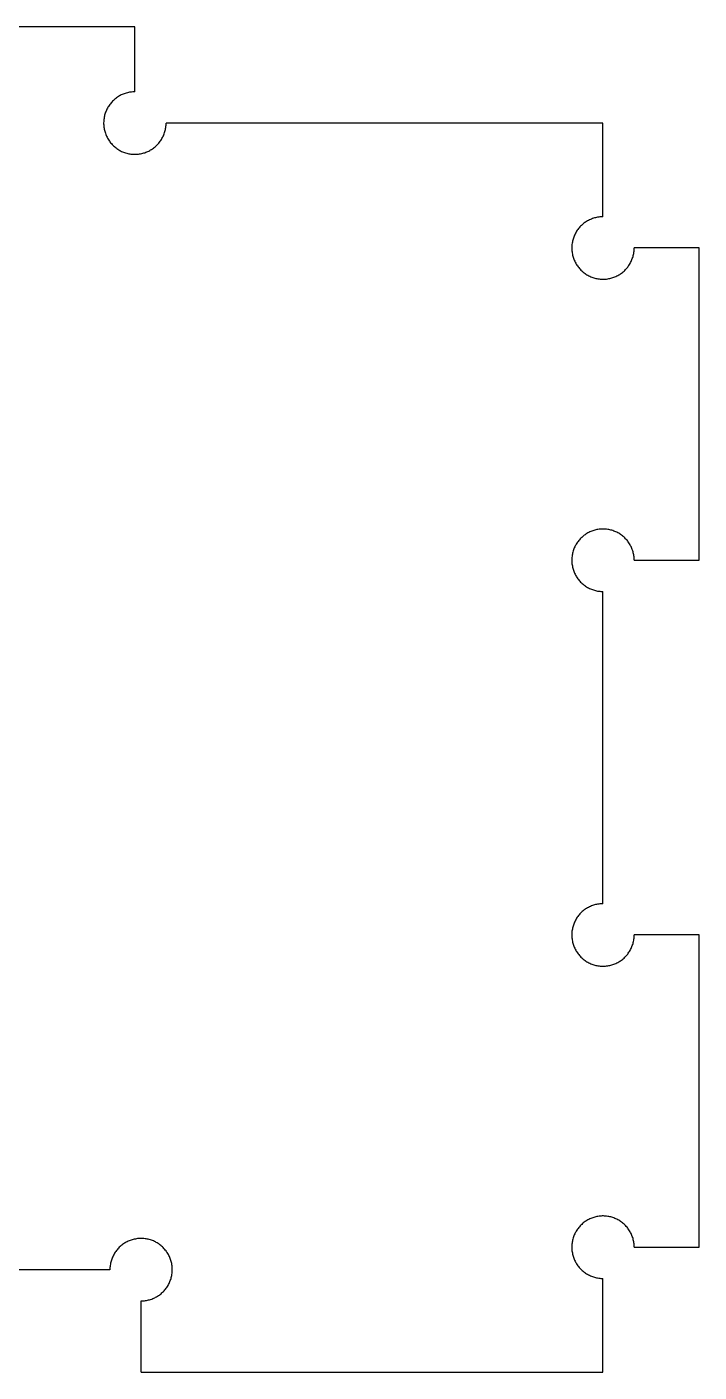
# Model space of a CAD drawing. Header units: millimetres. Extents: x -10 to 11.5, y -10 to 11.5.
# Drawn here: x 0.77 to 11.54, y -10 to 11.54 of the extents above; entities that cross this region are included whole.
import ezdxf

# ---------------------------------------------------------------- set-up
doc = ezdxf.new("R2010")
doc.units = ezdxf.units.MM
doc.layers.add('Default', color=18, linetype='Continuous', true_color=0x000000)

msp = doc.modelspace()

# ---------------------------------------------------------------- linework, layer by layer
at = {"layer": 'Default'}
for p, q in [((2.5, 11.54), (-2.5, 11.54)), ((2.5, 10.5), (2.5, 11.54)), ((2.142, 10.349), (2.13, 10.337)), ((2.155, 10.362), (2.142, 10.349)), ((2.167, 10.373), (2.155, 10.362)), ((2.181, 10.385), (2.167, 10.373)), ((2.194, 10.396), (2.181, 10.385)), ((2.208, 10.406), (2.194, 10.396)), ((2.222, 10.416), (2.208, 10.406)), ((2.237, 10.425), (2.222, 10.416)), ((2.252, 10.434), (2.237, 10.425)), ((2.267, 10.442), (2.252, 10.434)), ((2.282, 10.45), (2.267, 10.442)), ((2.298, 10.457), (2.282, 10.45)), ((2.314, 10.464), (2.298, 10.457)), ((2.33, 10.47), (2.314, 10.464)), ((2.347, 10.476), (2.33, 10.47)), ((2.363, 10.481), (2.347, 10.476)), ((2.38, 10.485), (2.363, 10.481)), ((2.397, 10.489), (2.38, 10.485)), ((2.414, 10.493), (2.397, 10.489)), ((2.431, 10.495), (2.414, 10.493)), ((2.448, 10.497), (2.431, 10.495)), ((2.465, 10.499), (2.448, 10.497)), ((2.483, 10.5), (2.465, 10.499)), ((2.5, 10.5), (2.483, 10.5)), ((2.016, 10.126), (2.012, 10.109)), ((2.021, 10.142), (2.016, 10.126)), ((2.026, 10.159), (2.021, 10.142)), ((2.032, 10.175), (2.026, 10.159)), ((2.038, 10.191), (2.032, 10.175)), ((2.045, 10.207), (2.038, 10.191)), ((2.052, 10.223), (2.045, 10.207)), ((2.06, 10.238), (2.052, 10.223)), ((2.069, 10.253), (2.06, 10.238)), ((2.078, 10.268), (2.069, 10.253)), ((2.088, 10.283), (2.078, 10.268)), ((2.098, 10.297), (2.088, 10.283)), ((2.108, 10.31), (2.098, 10.297)), ((2.119, 10.324), (2.108, 10.31)), ((2.13, 10.337), (2.119, 10.324)), ((2.001, 10.023), (2, 10.006)), ((2, 10.006), (2, 9.988)), ((2, 9.988), (2.001, 9.971)), ((2.002, 10.04), (2.001, 10.023)), ((2.001, 9.971), (2.002, 9.954)), ((2.003, 10.058), (2.002, 10.04)), ((2.002, 9.954), (2.004, 9.937)), ((2.006, 10.075), (2.003, 10.058)), ((2.004, 9.937), (2.007, 9.92)), ((2.009, 10.092), (2.006, 10.075)), ((2.007, 9.92), (2.01, 9.902)), ((2.012, 10.109), (2.009, 10.092)), ((2.989, 9.897), (2.993, 9.914)), ((2.993, 9.914), (2.995, 9.931)), ((2.995, 9.931), (2.997, 9.948)), ((2.997, 9.948), (2.999, 9.965)), ((2.999, 9.965), (3, 9.983)), ((10, 10), (3, 10)), ((3, 9.983), (3, 10)), ((10, 8.5), (10, 10)), ((2.01, 9.902), (2.013, 9.886)), ((2.013, 9.886), (2.018, 9.869)), ((2.018, 9.869), (2.022, 9.852)), ((2.022, 9.852), (2.028, 9.836)), ((2.028, 9.836), (2.034, 9.819)), ((2.034, 9.819), (2.04, 9.803)), ((2.04, 9.803), (2.047, 9.788)), ((2.047, 9.788), (2.055, 9.772)), ((2.055, 9.772), (2.063, 9.757)), ((2.063, 9.757), (2.072, 9.742)), ((2.072, 9.742), (2.081, 9.727)), ((2.081, 9.727), (2.091, 9.713)), ((2.091, 9.713), (2.101, 9.699)), ((2.101, 9.699), (2.112, 9.685)), ((2.885, 9.681), (2.896, 9.694)), ((2.896, 9.694), (2.906, 9.708)), ((2.906, 9.708), (2.916, 9.722)), ((2.916, 9.722), (2.925, 9.737)), ((2.925, 9.737), (2.934, 9.752)), ((2.934, 9.752), (2.942, 9.767)), ((2.942, 9.767), (2.95, 9.782)), ((2.95, 9.782), (2.957, 9.798)), ((2.957, 9.798), (2.964, 9.814)), ((2.964, 9.814), (2.97, 9.83)), ((2.97, 9.83), (2.976, 9.847)), ((2.976, 9.847), (2.981, 9.863)), ((2.981, 9.863), (2.985, 9.88)), ((2.985, 9.88), (2.989, 9.897)), ((2.112, 9.685), (2.123, 9.672)), ((2.123, 9.672), (2.134, 9.659)), ((2.134, 9.659), (2.146, 9.646)), ((2.146, 9.646), (2.159, 9.634)), ((2.159, 9.634), (2.172, 9.623)), ((2.172, 9.623), (2.185, 9.612)), ((2.185, 9.612), (2.199, 9.601)), ((2.199, 9.601), (2.213, 9.591)), ((2.213, 9.591), (2.227, 9.581)), ((2.227, 9.581), (2.242, 9.572)), ((2.242, 9.572), (2.257, 9.563)), ((2.257, 9.563), (2.272, 9.555)), ((2.272, 9.555), (2.288, 9.547)), ((2.288, 9.547), (2.303, 9.54)), ((2.303, 9.54), (2.319, 9.534)), ((2.319, 9.534), (2.336, 9.528)), ((2.336, 9.528), (2.352, 9.522)), ((2.352, 9.522), (2.369, 9.518)), ((2.369, 9.518), (2.386, 9.513)), ((2.386, 9.513), (2.402, 9.51)), ((2.402, 9.51), (2.42, 9.507)), ((2.42, 9.507), (2.437, 9.504)), ((2.437, 9.504), (2.454, 9.502)), ((2.454, 9.502), (2.471, 9.501)), ((2.471, 9.501), (2.488, 9.5)), ((2.488, 9.5), (2.506, 9.5)), ((2.506, 9.5), (2.523, 9.501)), ((2.523, 9.501), (2.54, 9.502)), ((2.54, 9.502), (2.558, 9.503)), ((2.558, 9.503), (2.575, 9.506)), ((2.575, 9.506), (2.592, 9.509)), ((2.592, 9.509), (2.609, 9.512)), ((2.609, 9.512), (2.626, 9.516)), ((2.626, 9.516), (2.642, 9.521)), ((2.642, 9.521), (2.659, 9.526)), ((2.659, 9.526), (2.675, 9.532)), ((2.675, 9.532), (2.691, 9.538)), ((2.691, 9.538), (2.707, 9.545)), ((2.707, 9.545), (2.723, 9.552)), ((2.723, 9.552), (2.738, 9.56)), ((2.738, 9.56), (2.753, 9.569)), ((2.753, 9.569), (2.768, 9.578)), ((2.768, 9.578), (2.783, 9.588)), ((2.783, 9.588), (2.797, 9.598)), ((2.797, 9.598), (2.81, 9.608)), ((2.81, 9.608), (2.824, 9.619)), ((2.824, 9.619), (2.837, 9.63)), ((2.837, 9.63), (2.849, 9.642)), ((2.849, 9.642), (2.862, 9.655)), ((2.862, 9.655), (2.873, 9.667)), ((2.873, 9.667), (2.885, 9.681)), ((9.708, 8.406), (9.694, 8.396)), ((9.722, 8.416), (9.708, 8.406)), ((9.737, 8.425), (9.722, 8.416)), ((9.752, 8.434), (9.737, 8.425)), ((9.767, 8.442), (9.752, 8.434)), ((9.782, 8.45), (9.767, 8.442)), ((9.798, 8.457), (9.782, 8.45)), ((9.814, 8.464), (9.798, 8.457)), ((9.83, 8.47), (9.814, 8.464)), ((9.847, 8.476), (9.83, 8.47)), ((9.863, 8.481), (9.847, 8.476)), ((9.88, 8.485), (9.863, 8.481)), ((9.897, 8.489), (9.88, 8.485)), ((9.914, 8.493), (9.897, 8.489)), ((9.931, 8.495), (9.914, 8.493)), ((9.948, 8.497), (9.931, 8.495)), ((9.965, 8.499), (9.948, 8.497)), ((9.983, 8.5), (9.965, 8.499)), ((10, 8.5), (9.983, 8.5)), ((9.538, 8.191), (9.532, 8.175)), ((9.545, 8.207), (9.538, 8.191)), ((9.552, 8.223), (9.545, 8.207)), ((9.56, 8.238), (9.552, 8.223)), ((9.569, 8.253), (9.56, 8.238)), ((9.578, 8.268), (9.569, 8.253)), ((9.588, 8.283), (9.578, 8.268)), ((9.598, 8.297), (9.588, 8.283)), ((9.608, 8.31), (9.598, 8.297)), ((9.619, 8.324), (9.608, 8.31)), ((9.63, 8.337), (9.619, 8.324)), ((9.642, 8.349), (9.63, 8.337)), ((9.655, 8.362), (9.642, 8.349)), ((9.667, 8.373), (9.655, 8.362)), ((9.681, 8.385), (9.667, 8.373)), ((9.694, 8.396), (9.681, 8.385)), ((9.501, 8.023), (9.5, 8.006)), ((9.5, 8.006), (9.5, 7.988)), ((9.5, 7.988), (9.501, 7.971)), ((9.502, 8.04), (9.501, 8.023)), ((9.501, 7.971), (9.502, 7.954)), ((9.503, 8.058), (9.502, 8.04)), ((9.506, 8.075), (9.503, 8.058)), ((9.509, 8.092), (9.506, 8.075)), ((9.512, 8.109), (9.509, 8.092)), ((9.516, 8.126), (9.512, 8.109)), ((9.521, 8.142), (9.516, 8.126)), ((9.526, 8.159), (9.521, 8.142)), ((9.532, 8.175), (9.526, 8.159)), ((10.499, 7.965), (10.5, 7.983)), ((11.54, 8), (10.5, 8)), ((10.5, 7.983), (10.5, 8)), ((11.54, 3), (11.54, 8)), ((9.502, 7.954), (9.504, 7.937)), ((9.504, 7.937), (9.507, 7.92)), ((9.507, 7.92), (9.51, 7.902)), ((9.51, 7.902), (9.513, 7.886)), ((9.513, 7.886), (9.518, 7.869)), ((9.518, 7.869), (9.522, 7.852)), ((9.522, 7.852), (9.528, 7.836)), ((9.528, 7.836), (9.534, 7.819)), ((9.534, 7.819), (9.54, 7.803)), ((9.54, 7.803), (9.547, 7.788)), ((9.547, 7.788), (9.555, 7.772)), ((9.555, 7.772), (9.563, 7.757)), ((9.563, 7.757), (9.572, 7.742)), ((10.434, 7.752), (10.442, 7.767)), ((10.442, 7.767), (10.45, 7.782)), ((10.45, 7.782), (10.457, 7.798)), ((10.457, 7.798), (10.464, 7.814)), ((10.464, 7.814), (10.47, 7.83)), ((10.47, 7.83), (10.476, 7.847)), ((10.476, 7.847), (10.481, 7.863)), ((10.481, 7.863), (10.485, 7.88)), ((10.485, 7.88), (10.489, 7.897)), ((10.489, 7.897), (10.493, 7.914)), ((10.493, 7.914), (10.495, 7.931)), ((10.495, 7.931), (10.497, 7.948)), ((10.497, 7.948), (10.499, 7.965)), ((9.572, 7.742), (9.581, 7.727)), ((9.581, 7.727), (9.591, 7.713)), ((9.591, 7.713), (9.601, 7.699)), ((9.601, 7.699), (9.612, 7.685)), ((9.612, 7.685), (9.623, 7.672)), ((9.623, 7.672), (9.634, 7.659)), ((9.634, 7.659), (9.646, 7.646)), ((9.646, 7.646), (9.659, 7.634)), ((9.659, 7.634), (9.672, 7.623)), ((9.672, 7.623), (9.685, 7.612)), ((9.685, 7.612), (9.699, 7.601)), ((9.699, 7.601), (9.713, 7.591)), ((9.713, 7.591), (9.727, 7.581)), ((9.727, 7.581), (9.742, 7.572)), ((9.742, 7.572), (9.757, 7.563)), ((9.757, 7.563), (9.772, 7.555)), ((9.772, 7.555), (9.788, 7.547)), ((9.788, 7.547), (9.803, 7.54)), ((9.803, 7.54), (9.819, 7.534)), ((10.191, 7.538), (10.207, 7.545)), ((10.207, 7.545), (10.223, 7.552)), ((10.223, 7.552), (10.238, 7.56)), ((10.238, 7.56), (10.253, 7.569)), ((10.253, 7.569), (10.268, 7.578)), ((10.268, 7.578), (10.283, 7.588)), ((10.283, 7.588), (10.297, 7.598)), ((10.297, 7.598), (10.31, 7.608)), ((10.31, 7.608), (10.324, 7.619)), ((10.324, 7.619), (10.337, 7.63)), ((10.337, 7.63), (10.349, 7.642)), ((10.349, 7.642), (10.362, 7.655)), ((10.362, 7.655), (10.373, 7.667)), ((10.373, 7.667), (10.385, 7.681)), ((10.385, 7.681), (10.396, 7.694)), ((10.396, 7.694), (10.406, 7.708)), ((10.406, 7.708), (10.416, 7.722)), ((10.416, 7.722), (10.425, 7.737)), ((10.425, 7.737), (10.434, 7.752)), ((9.819, 7.534), (9.836, 7.528)), ((9.836, 7.528), (9.852, 7.522)), ((9.852, 7.522), (9.869, 7.518)), ((9.869, 7.518), (9.886, 7.513)), ((9.886, 7.513), (9.902, 7.51)), ((9.902, 7.51), (9.92, 7.507)), ((9.92, 7.507), (9.937, 7.504)), ((9.937, 7.504), (9.954, 7.502)), ((9.954, 7.502), (9.971, 7.501)), ((9.971, 7.501), (9.988, 7.5)), ((9.988, 7.5), (10.006, 7.5)), ((10.006, 7.5), (10.023, 7.501)), ((10.023, 7.501), (10.04, 7.502)), ((10.04, 7.502), (10.058, 7.503)), ((10.058, 7.503), (10.075, 7.506)), ((10.075, 7.506), (10.092, 7.509)), ((10.092, 7.509), (10.109, 7.512)), ((10.109, 7.512), (10.126, 7.516)), ((10.126, 7.516), (10.142, 7.521)), ((10.142, 7.521), (10.159, 7.526)), ((10.159, 7.526), (10.175, 7.532)), ((10.175, 7.532), (10.191, 7.538)), ((9.788, 3.453), (9.772, 3.445)), ((9.803, 3.46), (9.788, 3.453)), ((9.819, 3.466), (9.803, 3.46)), ((9.836, 3.472), (9.819, 3.466)), ((9.852, 3.478), (9.836, 3.472)), ((9.869, 3.482), (9.852, 3.478)), ((9.886, 3.487), (9.869, 3.482)), ((9.902, 3.49), (9.886, 3.487)), ((9.92, 3.493), (9.902, 3.49)), ((9.937, 3.496), (9.92, 3.493)), ((9.954, 3.498), (9.937, 3.496)), ((9.971, 3.499), (9.954, 3.498)), ((9.988, 3.5), (9.971, 3.499)), ((10.006, 3.5), (9.988, 3.5)), ((10.023, 3.499), (10.006, 3.5)), ((10.04, 3.498), (10.023, 3.499)), ((10.058, 3.497), (10.04, 3.498)), ((10.075, 3.494), (10.058, 3.497)), ((10.092, 3.491), (10.075, 3.494)), ((10.109, 3.488), (10.092, 3.491)), ((10.126, 3.484), (10.109, 3.488)), ((10.142, 3.479), (10.126, 3.484)), ((10.159, 3.474), (10.142, 3.479)), ((10.175, 3.468), (10.159, 3.474)), ((10.191, 3.462), (10.175, 3.468)), ((10.207, 3.455), (10.191, 3.462)), ((10.223, 3.448), (10.207, 3.455)), ((10.238, 3.44), (10.223, 3.448)), ((9.563, 3.243), (9.555, 3.228)), ((9.572, 3.258), (9.563, 3.243)), ((9.581, 3.273), (9.572, 3.258)), ((9.591, 3.287), (9.581, 3.273)), ((9.601, 3.301), (9.591, 3.287)), ((9.612, 3.315), (9.601, 3.301)), ((9.623, 3.328), (9.612, 3.315)), ((9.634, 3.341), (9.623, 3.328)), ((9.646, 3.354), (9.634, 3.341)), ((9.659, 3.366), (9.646, 3.354)), ((9.672, 3.377), (9.659, 3.366)), ((9.685, 3.388), (9.672, 3.377)), ((9.699, 3.399), (9.685, 3.388)), ((9.713, 3.409), (9.699, 3.399)), ((9.727, 3.419), (9.713, 3.409)), ((9.742, 3.428), (9.727, 3.419)), ((9.757, 3.437), (9.742, 3.428)), ((9.772, 3.445), (9.757, 3.437)), ((10.253, 3.431), (10.238, 3.44)), ((10.268, 3.422), (10.253, 3.431)), ((10.283, 3.412), (10.268, 3.422)), ((10.297, 3.402), (10.283, 3.412)), ((10.31, 3.392), (10.297, 3.402)), ((10.324, 3.381), (10.31, 3.392)), ((10.337, 3.37), (10.324, 3.381)), ((10.349, 3.358), (10.337, 3.37)), ((10.362, 3.345), (10.349, 3.358)), ((10.373, 3.333), (10.362, 3.345)), ((10.385, 3.319), (10.373, 3.333)), ((10.396, 3.306), (10.385, 3.319)), ((10.406, 3.292), (10.396, 3.306)), ((10.416, 3.278), (10.406, 3.292)), ((10.425, 3.263), (10.416, 3.278)), ((10.434, 3.248), (10.425, 3.263)), ((10.442, 3.233), (10.434, 3.248)), ((10.45, 3.218), (10.442, 3.233)), ((9.501, 3.029), (9.5, 3.012)), ((9.502, 3.046), (9.501, 3.029)), ((9.504, 3.063), (9.502, 3.046)), ((9.507, 3.08), (9.504, 3.063)), ((9.51, 3.098), (9.507, 3.08)), ((9.513, 3.114), (9.51, 3.098)), ((9.518, 3.131), (9.513, 3.114)), ((9.522, 3.148), (9.518, 3.131)), ((9.528, 3.164), (9.522, 3.148)), ((9.534, 3.181), (9.528, 3.164)), ((9.54, 3.197), (9.534, 3.181)), ((9.547, 3.212), (9.54, 3.197)), ((9.555, 3.228), (9.547, 3.212)), ((10.457, 3.202), (10.45, 3.218)), ((10.464, 3.186), (10.457, 3.202)), ((10.47, 3.17), (10.464, 3.186)), ((10.476, 3.153), (10.47, 3.17)), ((10.481, 3.137), (10.476, 3.153)), ((10.485, 3.12), (10.481, 3.137)), ((10.489, 3.103), (10.485, 3.12)), ((10.493, 3.086), (10.489, 3.103)), ((10.495, 3.069), (10.493, 3.086)), ((10.497, 3.052), (10.495, 3.069)), ((10.499, 3.035), (10.497, 3.052)), ((10.5, 3.017), (10.499, 3.035)), ((10.5, 3), (10.5, 3.017)), ((9.5, 3.012), (9.5, 2.994)), ((9.5, 2.994), (9.501, 2.977)), ((9.501, 2.977), (9.502, 2.96)), ((9.502, 2.96), (9.503, 2.942)), ((9.503, 2.942), (9.506, 2.925)), ((9.506, 2.925), (9.509, 2.908)), ((9.509, 2.908), (9.512, 2.891)), ((9.512, 2.891), (9.516, 2.874)), ((9.516, 2.874), (9.521, 2.858)), ((9.521, 2.858), (9.526, 2.841)), ((9.526, 2.841), (9.532, 2.825)), ((9.532, 2.825), (9.538, 2.809)), ((9.538, 2.809), (9.545, 2.793)), ((10.5, 3), (11.54, 3)), ((9.545, 2.793), (9.552, 2.777)), ((9.552, 2.777), (9.56, 2.762)), ((9.56, 2.762), (9.569, 2.747)), ((9.569, 2.747), (9.578, 2.732)), ((9.578, 2.732), (9.588, 2.717)), ((9.588, 2.717), (9.598, 2.703)), ((9.598, 2.703), (9.608, 2.69)), ((9.608, 2.69), (9.619, 2.676)), ((9.619, 2.676), (9.63, 2.663)), ((9.63, 2.663), (9.642, 2.651)), ((9.642, 2.651), (9.655, 2.638)), ((9.655, 2.638), (9.667, 2.627)), ((9.667, 2.627), (9.681, 2.615)), ((9.681, 2.615), (9.694, 2.604)), ((9.694, 2.604), (9.708, 2.594)), ((9.708, 2.594), (9.722, 2.584)), ((9.722, 2.584), (9.737, 2.575)), ((9.737, 2.575), (9.752, 2.566)), ((9.752, 2.566), (9.767, 2.558)), ((9.767, 2.558), (9.782, 2.55)), ((9.782, 2.55), (9.798, 2.543)), ((9.798, 2.543), (9.814, 2.536)), ((9.814, 2.536), (9.83, 2.53)), ((9.83, 2.53), (9.847, 2.524)), ((9.847, 2.524), (9.863, 2.519)), ((9.863, 2.519), (9.88, 2.515)), ((9.88, 2.515), (9.897, 2.511)), ((9.897, 2.511), (9.914, 2.507)), ((9.914, 2.507), (9.931, 2.505)), ((9.931, 2.505), (9.948, 2.503)), ((9.948, 2.503), (9.965, 2.501)), ((9.965, 2.501), (9.983, 2.5)), ((9.983, 2.5), (10, 2.5)), ((10, -2.5), (10, 2.5)), ((9.722, -2.584), (9.708, -2.594)), ((9.737, -2.575), (9.722, -2.584)), ((9.752, -2.566), (9.737, -2.575)), ((9.767, -2.558), (9.752, -2.566)), ((9.782, -2.55), (9.767, -2.558)), ((9.798, -2.543), (9.782, -2.55)), ((9.814, -2.536), (9.798, -2.543)), ((9.83, -2.53), (9.814, -2.536)), ((9.847, -2.524), (9.83, -2.53)), ((9.863, -2.519), (9.847, -2.524)), ((9.88, -2.515), (9.863, -2.519)), ((9.897, -2.511), (9.88, -2.515)), ((9.914, -2.507), (9.897, -2.511)), ((9.931, -2.505), (9.914, -2.507)), ((9.948, -2.503), (9.931, -2.505)), ((9.965, -2.501), (9.948, -2.503)), ((9.983, -2.5), (9.965, -2.501)), ((10, -2.5), (9.983, -2.5)), ((9.545, -2.793), (9.538, -2.809)), ((9.552, -2.777), (9.545, -2.793)), ((9.56, -2.762), (9.552, -2.777)), ((9.569, -2.747), (9.56, -2.762)), ((9.578, -2.732), (9.569, -2.747)), ((9.588, -2.717), (9.578, -2.732)), ((9.598, -2.703), (9.588, -2.717)), ((9.608, -2.69), (9.598, -2.703)), ((9.619, -2.676), (9.608, -2.69)), ((9.63, -2.663), (9.619, -2.676)), ((9.642, -2.651), (9.63, -2.663)), ((9.655, -2.638), (9.642, -2.651)), ((9.667, -2.627), (9.655, -2.638)), ((9.681, -2.615), (9.667, -2.627)), ((9.694, -2.604), (9.681, -2.615)), ((9.708, -2.594), (9.694, -2.604)), ((9.501, -2.977), (9.5, -2.994)), ((9.5, -2.994), (9.5, -3.012)), ((9.5, -3.012), (9.501, -3.029)), ((9.502, -2.96), (9.501, -2.977)), ((9.503, -2.942), (9.502, -2.96)), ((9.506, -2.925), (9.503, -2.942)), ((9.509, -2.908), (9.506, -2.925)), ((9.512, -2.891), (9.509, -2.908)), ((9.516, -2.874), (9.512, -2.891)), ((9.521, -2.858), (9.516, -2.874)), ((9.526, -2.841), (9.521, -2.858)), ((9.532, -2.825), (9.526, -2.841)), ((9.538, -2.809), (9.532, -2.825)), ((11.54, -3), (10.5, -3)), ((10.5, -3.017), (10.5, -3)), ((11.54, -8), (11.54, -3)), ((9.501, -3.029), (9.502, -3.046)), ((9.502, -3.046), (9.504, -3.063)), ((9.504, -3.063), (9.507, -3.08)), ((9.507, -3.08), (9.51, -3.098)), ((9.51, -3.098), (9.513, -3.114)), ((9.513, -3.114), (9.518, -3.131)), ((9.518, -3.131), (9.522, -3.148)), ((9.522, -3.148), (9.528, -3.164)), ((9.528, -3.164), (9.534, -3.181)), ((9.534, -3.181), (9.54, -3.197)), ((9.54, -3.197), (9.547, -3.212)), ((9.547, -3.212), (9.555, -3.228)), ((9.555, -3.228), (9.563, -3.243)), ((10.442, -3.233), (10.45, -3.218)), ((10.45, -3.218), (10.457, -3.202)), ((10.457, -3.202), (10.464, -3.186)), ((10.464, -3.186), (10.47, -3.17)), ((10.47, -3.17), (10.476, -3.153)), ((10.476, -3.153), (10.481, -3.137)), ((10.481, -3.137), (10.485, -3.12)), ((10.485, -3.12), (10.489, -3.103)), ((10.489, -3.103), (10.493, -3.086)), ((10.493, -3.086), (10.495, -3.069)), ((10.495, -3.069), (10.497, -3.052)), ((10.497, -3.052), (10.499, -3.035)), ((10.499, -3.035), (10.5, -3.017)), ((9.563, -3.243), (9.572, -3.258)), ((9.572, -3.258), (9.581, -3.273)), ((9.581, -3.273), (9.591, -3.287)), ((9.591, -3.287), (9.601, -3.301)), ((9.601, -3.301), (9.612, -3.315)), ((9.612, -3.315), (9.623, -3.328)), ((9.623, -3.328), (9.634, -3.341)), ((9.634, -3.341), (9.646, -3.354)), ((9.646, -3.354), (9.659, -3.366)), ((9.659, -3.366), (9.672, -3.377)), ((9.672, -3.377), (9.685, -3.388)), ((9.685, -3.388), (9.699, -3.399)), ((9.699, -3.399), (9.713, -3.409)), ((9.713, -3.409), (9.727, -3.419)), ((9.727, -3.419), (9.742, -3.428)), ((9.742, -3.428), (9.757, -3.437)), ((9.757, -3.437), (9.772, -3.445)), ((9.772, -3.445), (9.788, -3.453)), ((10.223, -3.448), (10.238, -3.44)), ((10.238, -3.44), (10.253, -3.431)), ((10.253, -3.431), (10.268, -3.422)), ((10.268, -3.422), (10.283, -3.412)), ((10.283, -3.412), (10.297, -3.402)), ((10.297, -3.402), (10.31, -3.392)), ((10.31, -3.392), (10.324, -3.381)), ((10.324, -3.381), (10.337, -3.37)), ((10.337, -3.37), (10.349, -3.358)), ((10.349, -3.358), (10.362, -3.345)), ((10.362, -3.345), (10.373, -3.333)), ((10.373, -3.333), (10.385, -3.319)), ((10.385, -3.319), (10.396, -3.306)), ((10.396, -3.306), (10.406, -3.292)), ((10.406, -3.292), (10.416, -3.278)), ((10.416, -3.278), (10.425, -3.263)), ((10.425, -3.263), (10.434, -3.248)), ((10.434, -3.248), (10.442, -3.233)), ((9.788, -3.453), (9.803, -3.46)), ((9.803, -3.46), (9.819, -3.466)), ((9.819, -3.466), (9.836, -3.472)), ((9.836, -3.472), (9.852, -3.478)), ((9.852, -3.478), (9.869, -3.482)), ((9.869, -3.482), (9.886, -3.487)), ((9.886, -3.487), (9.902, -3.49)), ((9.902, -3.49), (9.92, -3.493)), ((9.92, -3.493), (9.937, -3.496)), ((9.937, -3.496), (9.954, -3.498)), ((9.954, -3.498), (9.971, -3.499)), ((9.971, -3.499), (9.988, -3.5)), ((9.988, -3.5), (10.006, -3.5)), ((10.006, -3.5), (10.023, -3.499)), ((10.023, -3.499), (10.04, -3.498)), ((10.04, -3.498), (10.058, -3.497)), ((10.058, -3.497), (10.075, -3.494)), ((10.075, -3.494), (10.092, -3.491)), ((10.092, -3.491), (10.109, -3.488)), ((10.109, -3.488), (10.126, -3.484)), ((10.126, -3.484), (10.142, -3.479)), ((10.142, -3.479), (10.159, -3.474)), ((10.159, -3.474), (10.175, -3.468)), ((10.175, -3.468), (10.191, -3.462)), ((10.191, -3.462), (10.207, -3.455)), ((10.207, -3.455), (10.223, -3.448)), ((9.819, -7.534), (9.803, -7.54)), ((9.836, -7.528), (9.819, -7.534)), ((9.852, -7.522), (9.836, -7.528)), ((9.869, -7.518), (9.852, -7.522)), ((9.886, -7.513), (9.869, -7.518)), ((9.902, -7.51), (9.886, -7.513)), ((9.92, -7.507), (9.902, -7.51)), ((9.937, -7.504), (9.92, -7.507)), ((9.954, -7.502), (9.937, -7.504)), ((9.971, -7.501), (9.954, -7.502)), ((9.988, -7.5), (9.971, -7.501)), ((10.006, -7.5), (9.988, -7.5)), ((10.023, -7.501), (10.006, -7.5)), ((10.04, -7.502), (10.023, -7.501)), ((10.058, -7.503), (10.04, -7.502)), ((10.075, -7.506), (10.058, -7.503)), ((10.092, -7.509), (10.075, -7.506)), ((10.109, -7.512), (10.092, -7.509)), ((10.126, -7.516), (10.109, -7.512)), ((10.142, -7.521), (10.126, -7.516)), ((10.159, -7.526), (10.142, -7.521)), ((10.175, -7.532), (10.159, -7.526)), ((10.191, -7.538), (10.175, -7.532)), ((10.207, -7.545), (10.191, -7.538)), ((9.572, -7.742), (9.563, -7.757)), ((9.581, -7.727), (9.572, -7.742)), ((9.591, -7.713), (9.581, -7.727)), ((9.601, -7.699), (9.591, -7.713)), ((9.612, -7.685), (9.601, -7.699)), ((9.623, -7.672), (9.612, -7.685)), ((9.634, -7.659), (9.623, -7.672)), ((9.646, -7.646), (9.634, -7.659)), ((9.659, -7.634), (9.646, -7.646)), ((9.672, -7.623), (9.659, -7.634)), ((9.685, -7.612), (9.672, -7.623)), ((9.699, -7.601), (9.685, -7.612)), ((9.713, -7.591), (9.699, -7.601)), ((9.727, -7.581), (9.713, -7.591)), ((9.742, -7.572), (9.727, -7.581)), ((9.757, -7.563), (9.742, -7.572)), ((9.772, -7.555), (9.757, -7.563)), ((9.788, -7.547), (9.772, -7.555)), ((9.803, -7.54), (9.788, -7.547)), ((10.223, -7.552), (10.207, -7.545)), ((10.238, -7.56), (10.223, -7.552)), ((10.253, -7.569), (10.238, -7.56)), ((10.268, -7.578), (10.253, -7.569)), ((10.283, -7.588), (10.268, -7.578)), ((10.297, -7.598), (10.283, -7.588)), ((10.31, -7.608), (10.297, -7.598)), ((10.324, -7.619), (10.31, -7.608)), ((10.337, -7.63), (10.324, -7.619)), ((10.349, -7.642), (10.337, -7.63)), ((10.362, -7.655), (10.349, -7.642)), ((10.373, -7.667), (10.362, -7.655)), ((10.385, -7.681), (10.373, -7.667)), ((10.396, -7.694), (10.385, -7.681)), ((10.406, -7.708), (10.396, -7.694)), ((10.416, -7.722), (10.406, -7.708)), ((10.425, -7.737), (10.416, -7.722)), ((10.434, -7.752), (10.425, -7.737)), ((10.442, -7.767), (10.434, -7.752)), ((2.29, -7.968), (2.276, -7.979)), ((2.303, -7.958), (2.29, -7.968)), ((2.317, -7.948), (2.303, -7.958)), ((2.332, -7.938), (2.317, -7.948)), ((2.347, -7.929), (2.332, -7.938)), ((2.362, -7.92), (2.347, -7.929)), ((2.377, -7.912), (2.362, -7.92)), ((2.393, -7.905), (2.377, -7.912)), ((2.409, -7.898), (2.393, -7.905)), ((2.425, -7.892), (2.409, -7.898)), ((2.441, -7.886), (2.425, -7.892)), ((2.458, -7.881), (2.441, -7.886)), ((2.474, -7.876), (2.458, -7.881)), ((2.491, -7.872), (2.474, -7.876)), ((2.508, -7.869), (2.491, -7.872)), ((2.525, -7.866), (2.508, -7.869)), ((2.542, -7.863), (2.525, -7.866)), ((2.56, -7.862), (2.542, -7.863)), ((2.577, -7.861), (2.56, -7.862)), ((2.594, -7.86), (2.577, -7.861)), ((2.612, -7.86), (2.594, -7.86)), ((2.629, -7.861), (2.612, -7.86)), ((2.646, -7.862), (2.629, -7.861)), ((2.663, -7.864), (2.646, -7.862)), ((2.68, -7.867), (2.663, -7.864)), ((2.698, -7.87), (2.68, -7.867)), ((2.714, -7.873), (2.698, -7.87)), ((2.731, -7.878), (2.714, -7.873)), ((2.748, -7.882), (2.731, -7.878)), ((2.764, -7.888), (2.748, -7.882)), ((2.781, -7.894), (2.764, -7.888)), ((2.797, -7.9), (2.781, -7.894)), ((2.812, -7.907), (2.797, -7.9)), ((2.828, -7.915), (2.812, -7.907)), ((2.843, -7.923), (2.828, -7.915)), ((2.858, -7.932), (2.843, -7.923)), ((2.873, -7.941), (2.858, -7.932)), ((2.887, -7.951), (2.873, -7.941)), ((2.901, -7.961), (2.887, -7.951)), ((2.915, -7.972), (2.901, -7.961)), ((9.502, -7.954), (9.501, -7.971)), ((9.504, -7.937), (9.502, -7.954)), ((9.507, -7.92), (9.504, -7.937)), ((9.51, -7.902), (9.507, -7.92)), ((9.513, -7.886), (9.51, -7.902)), ((9.518, -7.869), (9.513, -7.886)), ((9.522, -7.852), (9.518, -7.869)), ((9.528, -7.836), (9.522, -7.852)), ((9.534, -7.819), (9.528, -7.836)), ((9.54, -7.803), (9.534, -7.819)), ((9.547, -7.788), (9.54, -7.803)), ((9.555, -7.772), (9.547, -7.788)), ((9.563, -7.757), (9.555, -7.772)), ((10.45, -7.782), (10.442, -7.767)), ((10.457, -7.798), (10.45, -7.782)), ((10.464, -7.814), (10.457, -7.798)), ((10.47, -7.83), (10.464, -7.814)), ((10.476, -7.847), (10.47, -7.83)), ((10.481, -7.863), (10.476, -7.847)), ((10.485, -7.88), (10.481, -7.863)), ((10.489, -7.897), (10.485, -7.88)), ((10.493, -7.914), (10.489, -7.897)), ((10.495, -7.931), (10.493, -7.914)), ((10.497, -7.948), (10.495, -7.931)), ((10.499, -7.965), (10.497, -7.948)), ((10.5, -7.983), (10.499, -7.965)), ((2.136, -8.174), (2.13, -8.19)), ((2.143, -8.158), (2.136, -8.174)), ((2.15, -8.142), (2.143, -8.158)), ((2.158, -8.127), (2.15, -8.142)), ((2.166, -8.112), (2.158, -8.127)), ((2.175, -8.097), (2.166, -8.112)), ((2.184, -8.082), (2.175, -8.097)), ((2.194, -8.068), (2.184, -8.082)), ((2.204, -8.054), (2.194, -8.068)), ((2.215, -8.041), (2.204, -8.054)), ((2.227, -8.027), (2.215, -8.041)), ((2.238, -8.015), (2.227, -8.027)), ((2.251, -8.002), (2.238, -8.015)), ((2.263, -7.99), (2.251, -8.002)), ((2.276, -7.979), (2.263, -7.99)), ((2.928, -7.983), (2.915, -7.972)), ((2.941, -7.994), (2.928, -7.983)), ((2.954, -8.006), (2.941, -7.994)), ((2.966, -8.019), (2.954, -8.006)), ((2.977, -8.032), (2.966, -8.019)), ((2.988, -8.045), (2.977, -8.032)), ((2.999, -8.059), (2.988, -8.045)), ((3.009, -8.073), (2.999, -8.059)), ((3.019, -8.087), (3.009, -8.073)), ((3.028, -8.102), (3.019, -8.087)), ((3.037, -8.117), (3.028, -8.102)), ((3.045, -8.132), (3.037, -8.117)), ((3.053, -8.148), (3.045, -8.132)), ((3.06, -8.163), (3.053, -8.148)), ((3.066, -8.179), (3.06, -8.163)), ((3.072, -8.196), (3.066, -8.179)), ((9.501, -7.971), (9.5, -7.988)), ((9.5, -7.988), (9.5, -8.006)), ((9.5, -8.006), (9.501, -8.023)), ((9.501, -8.023), (9.502, -8.04)), ((9.502, -8.04), (9.503, -8.058)), ((9.503, -8.058), (9.506, -8.075)), ((9.506, -8.075), (9.509, -8.092)), ((9.509, -8.092), (9.512, -8.109)), ((9.512, -8.109), (9.516, -8.126)), ((9.516, -8.126), (9.521, -8.142)), ((9.521, -8.142), (9.526, -8.159)), ((9.526, -8.159), (9.532, -8.175)), ((9.532, -8.175), (9.538, -8.191)), ((10.5, -8), (10.5, -7.983)), ((10.5, -8), (11.54, -8)), ((2.1, -8.36), (-2.1, -8.36)), ((2.101, -8.325), (2.1, -8.343)), ((2.1, -8.343), (2.1, -8.36)), ((2.103, -8.308), (2.101, -8.325)), ((2.105, -8.291), (2.103, -8.308)), ((2.107, -8.274), (2.105, -8.291)), ((2.111, -8.257), (2.107, -8.274)), ((2.115, -8.24), (2.111, -8.257)), ((2.119, -8.223), (2.115, -8.24)), ((2.124, -8.207), (2.119, -8.223)), ((2.13, -8.19), (2.124, -8.207)), ((3.078, -8.212), (3.072, -8.196)), ((3.082, -8.229), (3.078, -8.212)), ((3.087, -8.246), (3.082, -8.229)), ((3.09, -8.262), (3.087, -8.246)), ((3.093, -8.28), (3.09, -8.262)), ((3.096, -8.297), (3.093, -8.28)), ((3.098, -8.314), (3.096, -8.297)), ((3.097, -8.418), (3.098, -8.4)), ((3.099, -8.331), (3.098, -8.314)), ((3.098, -8.4), (3.099, -8.383)), ((3.1, -8.348), (3.099, -8.331)), ((3.099, -8.383), (3.1, -8.366)), ((3.1, -8.366), (3.1, -8.348)), ((9.538, -8.191), (9.545, -8.207)), ((9.545, -8.207), (9.552, -8.223)), ((9.552, -8.223), (9.56, -8.238)), ((9.56, -8.238), (9.569, -8.253)), ((9.569, -8.253), (9.578, -8.268)), ((9.578, -8.268), (9.588, -8.283)), ((9.588, -8.283), (9.598, -8.297)), ((9.598, -8.297), (9.608, -8.31)), ((9.608, -8.31), (9.619, -8.324)), ((9.619, -8.324), (9.63, -8.337)), ((9.63, -8.337), (9.642, -8.349)), ((9.642, -8.349), (9.655, -8.362)), ((9.655, -8.362), (9.667, -8.373)), ((9.667, -8.373), (9.681, -8.385)), ((9.681, -8.385), (9.694, -8.396)), ((9.694, -8.396), (9.708, -8.406)), ((3.022, -8.628), (3.031, -8.613)), ((3.031, -8.613), (3.04, -8.598)), ((3.04, -8.598), (3.048, -8.583)), ((3.048, -8.583), (3.055, -8.567)), ((3.055, -8.567), (3.062, -8.551)), ((3.062, -8.551), (3.068, -8.535)), ((3.068, -8.535), (3.074, -8.519)), ((3.074, -8.519), (3.079, -8.502)), ((3.079, -8.502), (3.084, -8.486)), ((3.084, -8.486), (3.088, -8.469)), ((3.088, -8.469), (3.091, -8.452)), ((3.091, -8.452), (3.094, -8.435)), ((3.094, -8.435), (3.097, -8.418)), ((9.708, -8.406), (9.722, -8.416)), ((9.722, -8.416), (9.737, -8.425)), ((9.737, -8.425), (9.752, -8.434)), ((9.752, -8.434), (9.767, -8.442)), ((9.767, -8.442), (9.782, -8.45)), ((9.782, -8.45), (9.798, -8.457)), ((9.798, -8.457), (9.814, -8.464)), ((9.814, -8.464), (9.83, -8.47)), ((9.83, -8.47), (9.847, -8.476)), ((9.847, -8.476), (9.863, -8.481)), ((9.863, -8.481), (9.88, -8.485)), ((9.88, -8.485), (9.897, -8.489)), ((9.897, -8.489), (9.914, -8.493)), ((9.914, -8.493), (9.931, -8.495)), ((9.931, -8.495), (9.948, -8.497)), ((9.948, -8.497), (9.965, -8.499)), ((9.965, -8.499), (9.983, -8.5)), ((9.983, -8.5), (10, -8.5)), ((10, -10), (10, -8.5)), ((2.753, -8.836), (2.77, -8.83)), ((2.77, -8.83), (2.786, -8.824)), ((2.786, -8.824), (2.802, -8.817)), ((2.802, -8.817), (2.818, -8.81)), ((2.818, -8.81), (2.833, -8.802)), ((2.833, -8.802), (2.848, -8.794)), ((2.848, -8.794), (2.863, -8.785)), ((2.863, -8.785), (2.878, -8.776)), ((2.878, -8.776), (2.892, -8.766)), ((2.892, -8.766), (2.906, -8.756)), ((2.906, -8.756), (2.919, -8.745)), ((2.919, -8.745), (2.933, -8.733)), ((2.933, -8.733), (2.945, -8.722)), ((2.945, -8.722), (2.958, -8.709)), ((2.958, -8.709), (2.97, -8.697)), ((2.97, -8.697), (2.981, -8.684)), ((2.981, -8.684), (2.992, -8.67)), ((2.992, -8.67), (3.002, -8.657)), ((3.002, -8.657), (3.012, -8.643)), ((3.012, -8.643), (3.022, -8.628)), ((2.6, -10), (2.6, -8.86)), ((2.6, -8.86), (2.617, -8.86)), ((2.617, -8.86), (2.635, -8.859)), ((2.635, -8.859), (2.652, -8.857)), ((2.652, -8.857), (2.669, -8.855)), ((2.669, -8.855), (2.686, -8.853)), ((2.686, -8.853), (2.703, -8.849)), ((2.703, -8.849), (2.72, -8.845)), ((2.72, -8.845), (2.737, -8.841)), ((2.737, -8.841), (2.753, -8.836)), ((2.6, -10), (10, -10))]:
    msp.add_line(p, q, dxfattribs=at)

doc.saveas('drawing.dxf')
